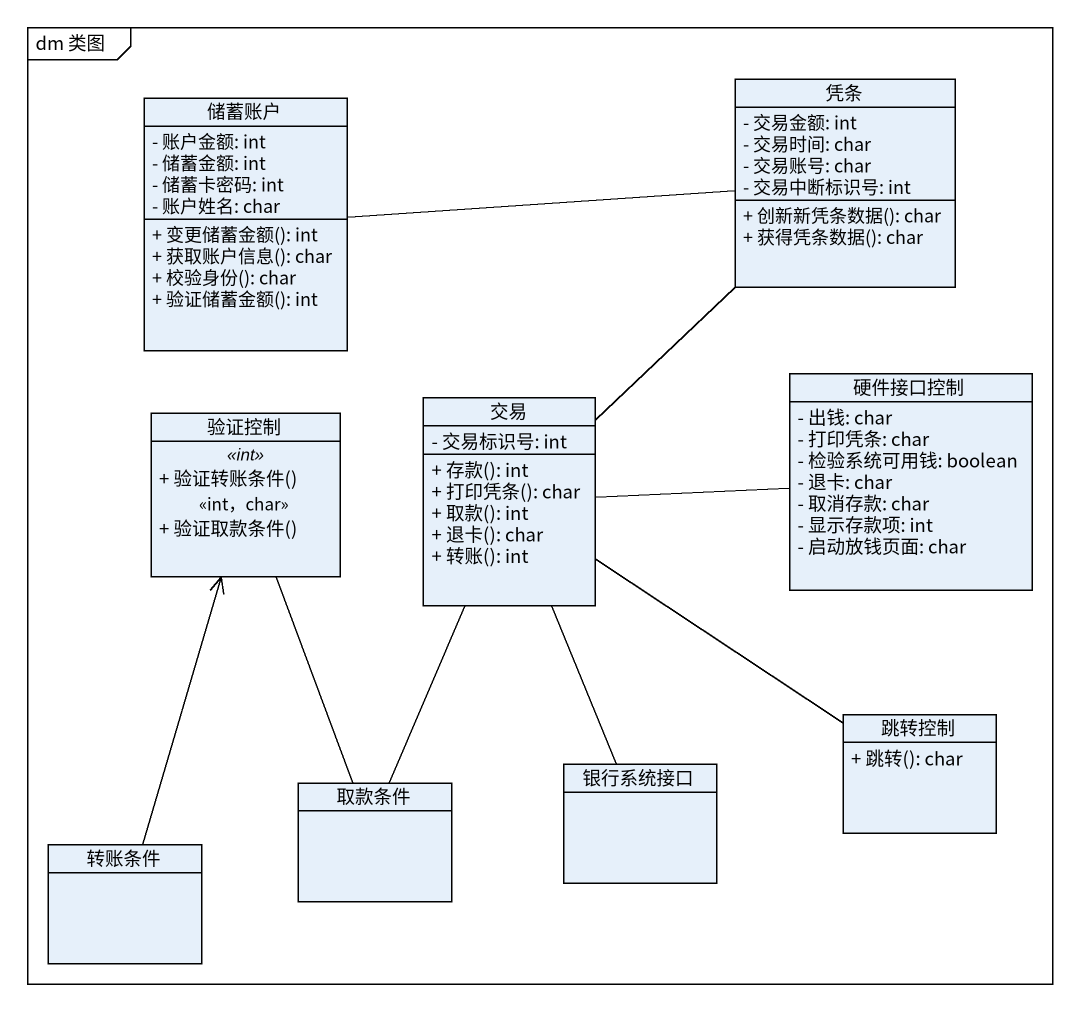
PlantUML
@startuml
mainframe dm 类图
hide circle
hide empty members
skinparam classAttributeIconSize 0
class 凭条 {
  - 交易金额: int
  - 交易时间: char
  - 交易账号: char
  - 交易中断标识号: int
  + 创新新凭条数据(): char
  + 获得凭条数据(): char
}
class 储蓄账户 {
  - 账户金额: int
  - 储蓄金额: int
  - 储蓄卡密码: int
  - 账户姓名: char
  + 变更储蓄金额(): int
  + 获取账户信息(): char
  + 校验身份(): char
  + 验证储蓄金额(): int
}
class 硬件接口控制 {
  - 出钱: char
  - 打印凭条: char
  - 检验系统可用钱: boolean
  - 退卡: char
  - 取消存款: char
  - 显示存款项: int
  - 启动放钱页面: char
}
class 验证控制 {
  .. <<int>> ..
  + 验证转账条件()
  .. <<int，char>> ..
  + 验证取款条件()
}
class 交易 {
  - 交易标识号: int
  + 存款(): int
  + 打印凭条(): char
  + 取款(): int
  + 退卡(): char
  + 转账(): int
}
class 银行系统接口
class 跳转控制 {
  + 跳转(): char
}
class 转账条件
class 取款条件
储蓄账户 -right- 凭条
硬件接口控制 -left- 交易
交易 -up- 凭条
银行系统接口 -up- 交易
跳转控制 -up- 交易
转账条件 -up-> 验证控制
取款条件 -up- 验证控制
取款条件 -up- 交易
@enduml
